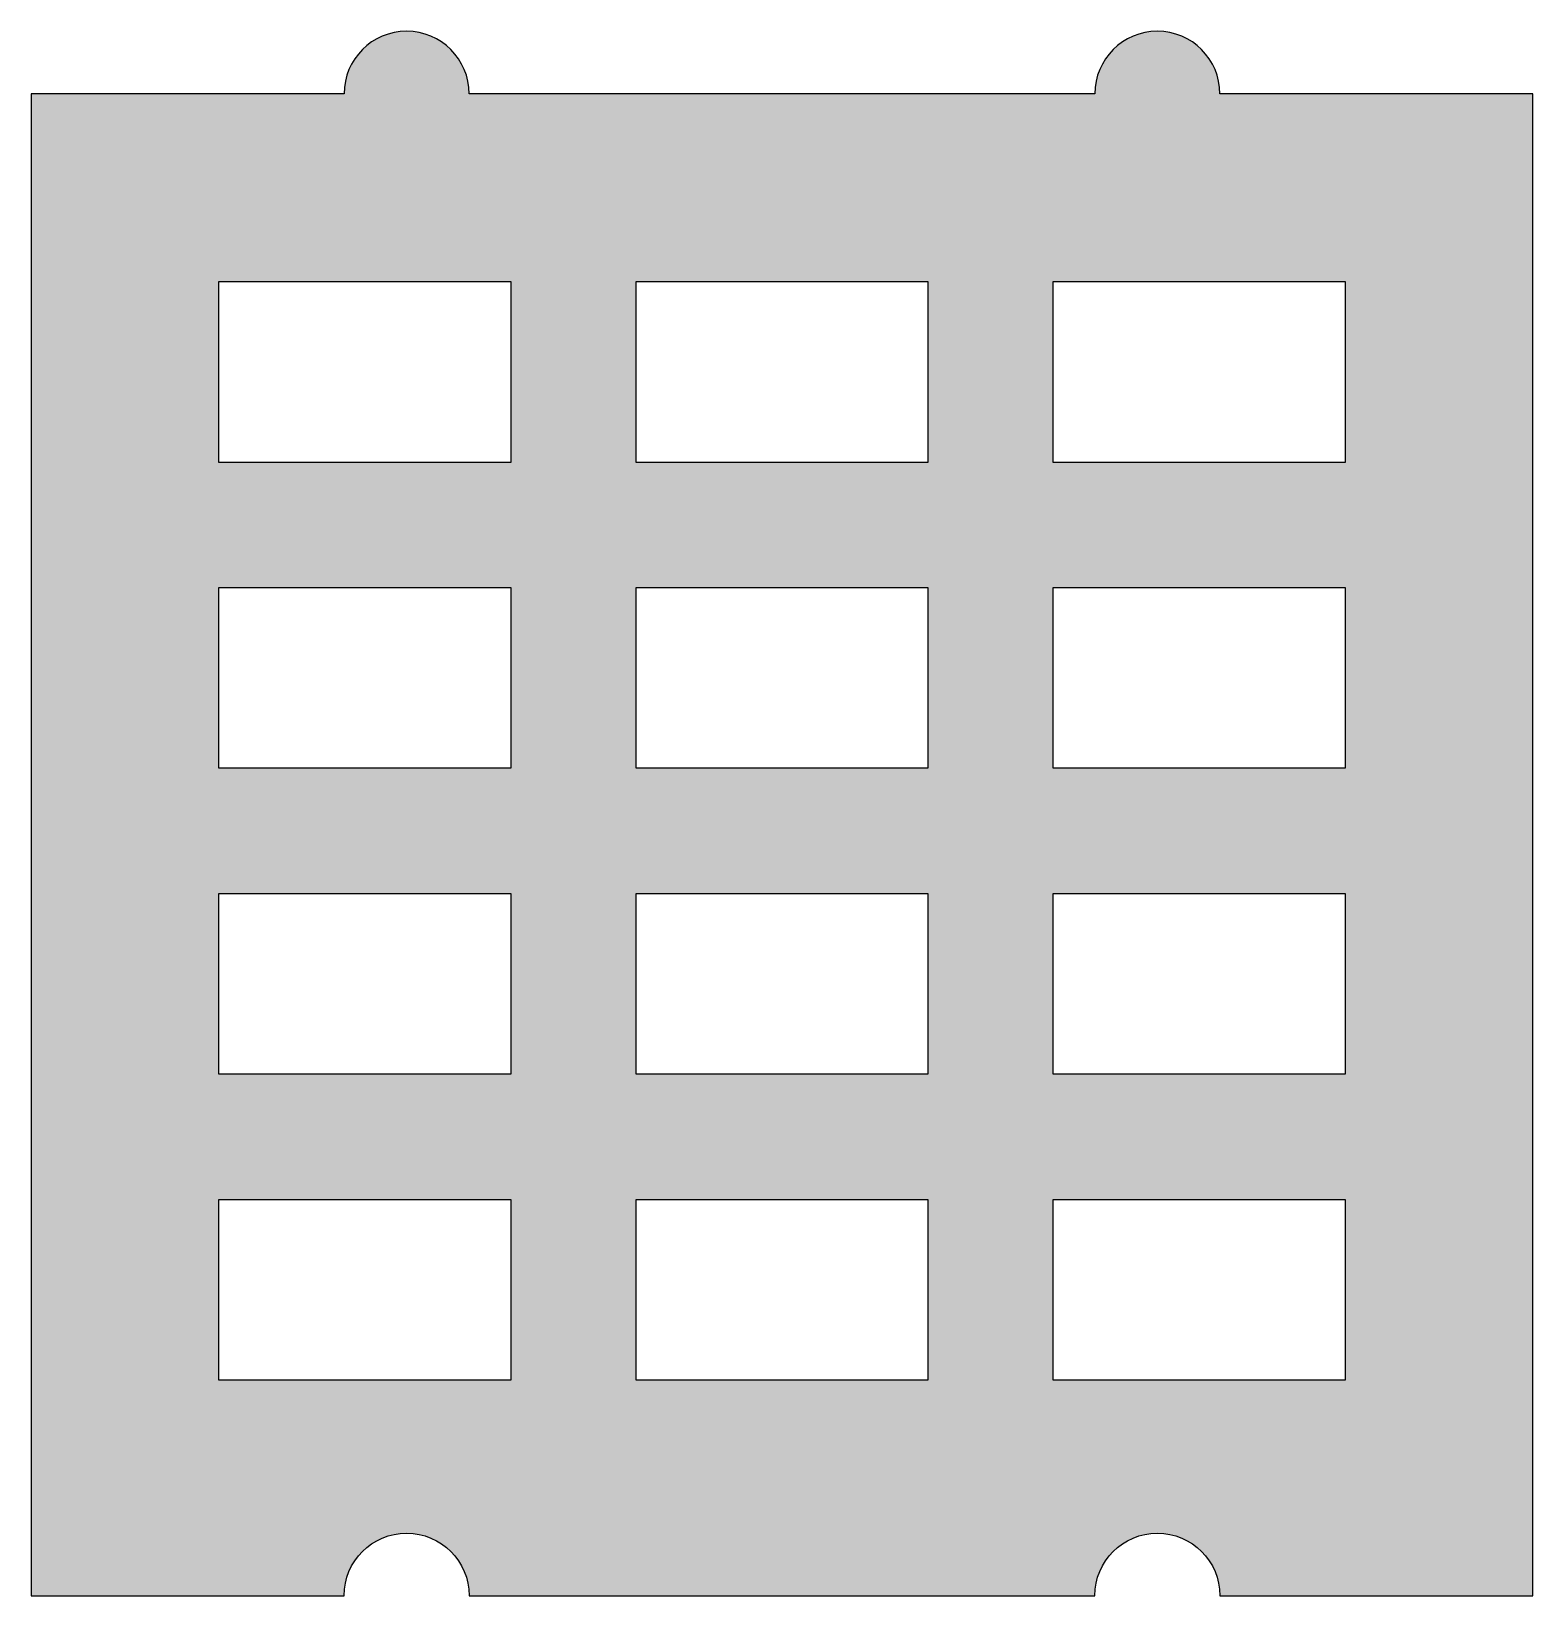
# Model space of a CAD drawing. Header units: metres. Extents: x 0 to 0.6, y -0.6 to 0.025.
import ezdxf

# ---------------------------------------------------------------- set-up
doc = ezdxf.new("R2010")
doc.units = ezdxf.units.M

msp = doc.modelspace()

# ---------------------------------------------------------------- hatches: boundary and pattern name
h = msp.add_hatch(color=256)
h.dxf.hatch_style = 1
h.paths.add_polyline_path([(0.075, -0.51389), (0.075, -0.44167), (0.19167, -0.44167), (0.19167, -0.51389)], flags=16)
h.paths.add_polyline_path([(0.24167, -0.51389), (0.24167, -0.44167), (0.35833, -0.44167), (0.35833, -0.51389)], flags=16)
h.paths.add_polyline_path([(0.40833, -0.51389), (0.40833, -0.44167), (0.525, -0.44167), (0.525, -0.51389)], flags=16)
h.paths.add_polyline_path([(0.075, -0.39167), (0.075, -0.31944), (0.19167, -0.31944), (0.19167, -0.39167)], flags=16)
h.paths.add_polyline_path([(0.24167, -0.39167), (0.24167, -0.31944), (0.35833, -0.31944), (0.35833, -0.39167)], flags=16)
h.paths.add_polyline_path([(0.40833, -0.39167), (0.40833, -0.31944), (0.525, -0.31944), (0.525, -0.39167)], flags=16)
h.paths.add_polyline_path([(0.075, -0.26944), (0.075, -0.19722), (0.19167, -0.19722), (0.19167, -0.26944)], flags=16)
h.paths.add_polyline_path([(0.24167, -0.26944), (0.24167, -0.19722), (0.35833, -0.19722), (0.35833, -0.26944)], flags=16)
h.paths.add_polyline_path([(0.40833, -0.26944), (0.40833, -0.19722), (0.525, -0.19722), (0.525, -0.26944)], flags=16)
h.paths.add_polyline_path([(0.075, -0.14722), (0.075, -0.075), (0.19167, -0.075), (0.19167, -0.14722)], flags=16)
h.paths.add_polyline_path([(0.24167, -0.14722), (0.24167, -0.075), (0.35833, -0.075), (0.35833, -0.14722)], flags=16)
h.paths.add_polyline_path([(0.40833, -0.14722), (0.40833, -0.075), (0.525, -0.075), (0.525, -0.14722)], flags=16)
edge = h.paths.add_edge_path()
edge.add_line((0.6, -0.6), (0.6, 0))
edge.add_line((0.6, 0), (0.475, 0))
edge.add_arc((0.45, 0), 0.025, 0, 180)
edge.add_line((0.425, 0), (0.175, 0))
edge.add_arc((0.15, 0), 0.025, 0, 180)
edge.add_line((0.125, 0), (0, 0))
edge.add_line((0, 0), (0, -0.6))
edge.add_line((0, -0.6), (0.125, -0.6))
edge.add_arc((0.15, -0.6), 0.025, 0, 180, ccw=False)
edge.add_line((0.175, -0.6), (0.425, -0.6))
edge.add_arc((0.45, -0.6), 0.025, 0, 180, ccw=False)
edge.add_line((0.475, -0.6), (0.6, -0.6))

# ---------------------------------------------------------------- linework, layer by layer
at = {"flags": 128}
for points in [[(0.175, 0, 1), (0.125, 0), (0, 0), (0, -0.6)], [(0.6, -0.6), (0.6, 0), (0.475, 0, 1), (0.425, 0), (0.175, 0)], [(0, -0.6), (0.125, -0.6, -1), (0.175, -0.6), (0.425, -0.6, -1), (0.475, -0.6), (0.6, -0.6)]]:
    msp.add_lwpolyline(points, format="xyb", dxfattribs=at)
for points in [[(0.075, -0.14722), (0.075, -0.075), (0.19167, -0.075), (0.19167, -0.14722)], [(0.24167, -0.14722), (0.24167, -0.075), (0.35833, -0.075), (0.35833, -0.14722)], [(0.40833, -0.14722), (0.40833, -0.075), (0.525, -0.075), (0.525, -0.14722)], [(0.075, -0.26944), (0.075, -0.19722), (0.19167, -0.19722), (0.19167, -0.26944)], [(0.24167, -0.26944), (0.24167, -0.19722), (0.35833, -0.19722), (0.35833, -0.26944)], [(0.40833, -0.26944), (0.40833, -0.19722), (0.525, -0.19722), (0.525, -0.26944)], [(0.075, -0.39167), (0.075, -0.31944), (0.19167, -0.31944), (0.19167, -0.39167)], [(0.24167, -0.39167), (0.24167, -0.31944), (0.35833, -0.31944), (0.35833, -0.39167)], [(0.40833, -0.39167), (0.40833, -0.31944), (0.525, -0.31944), (0.525, -0.39167)], [(0.075, -0.51389), (0.075, -0.44167), (0.19167, -0.44167), (0.19167, -0.51389)], [(0.24167, -0.51389), (0.24167, -0.44167), (0.35833, -0.44167), (0.35833, -0.51389)], [(0.40833, -0.51389), (0.40833, -0.44167), (0.525, -0.44167), (0.525, -0.51389)]]:
    msp.add_lwpolyline(points, close=True, dxfattribs=at)

doc.saveas('drawing.dxf')
